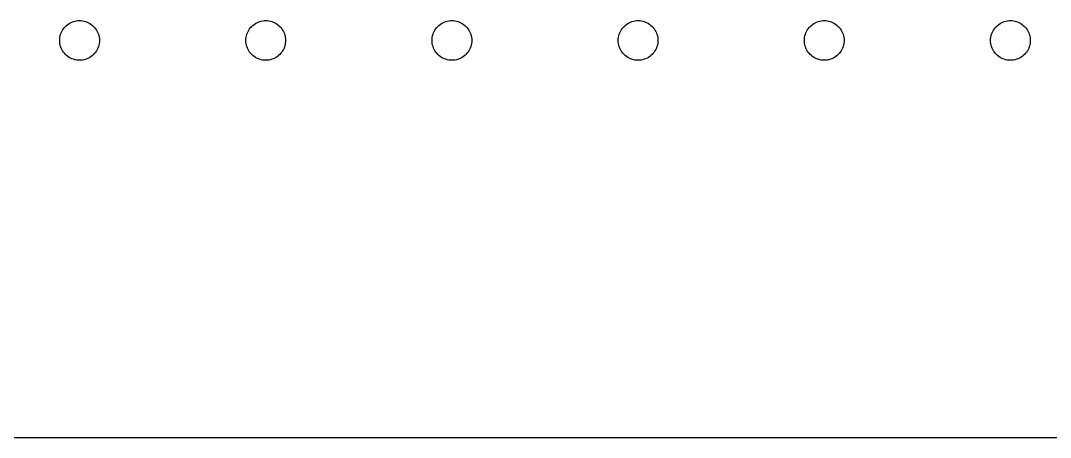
# Model space of a CAD drawing. Extents: x 0 to 315, y 0 to 192.
# Drawn here: x 153 to 236, y 0.2 to 33.8 of the extents above; entities that cross this region are included whole.
import ezdxf

# ---------------------------------------------------------------- set-up
doc = ezdxf.new("R2010")
doc.units = 0
doc.layers.add('Layer_1', color=7, linetype='CONTINUOUS')

msp = doc.modelspace()

# ---------------------------------------------------------------- linework, layer by layer
at = {"layer": 'Layer_1', "color": 7}
for p, q in [((156.385999, 33.085974), (156.455999, 33.190374)), ((156.455999, 33.190374), (156.533001, 33.289076)), ((156.533001, 33.289076), (156.618999, 33.381374)), ((156.618999, 33.381374), (156.711001, 33.466574)), ((156.711001, 33.466574), (156.809999, 33.544374)), ((156.809999, 33.544374), (156.914001, 33.614173)), ((156.914001, 33.614173), (157.023999, 33.675573)), ((157.023999, 33.675573), (157.138, 33.728174)), ((157.138, 33.728174), (157.256, 33.771676)), ((157.256, 33.771676), (157.376001, 33.805774)), ((157.376001, 33.805774), (157.500001, 33.830271)), ((157.500001, 33.830271), (157.624001, 33.845059)), ((157.624001, 33.845059), (157.749999, 33.84997)), ((157.749999, 33.84997), (157.876, 33.845059)), ((157.876, 33.845059), (158, 33.830271)), ((158, 33.830271), (158.124, 33.805774)), ((158.124, 33.805774), (158.244001, 33.771676)), ((158.244001, 33.771676), (158.362001, 33.728174)), ((158.362001, 33.728174), (158.475999, 33.675573)), ((158.475999, 33.675573), (158.586001, 33.614173)), ((158.586001, 33.614173), (158.69, 33.544374)), ((158.69, 33.544374), (158.789, 33.466574)), ((158.789, 33.466574), (158.880999, 33.381374)), ((158.880999, 33.381374), (158.967001, 33.289076)), ((158.967001, 33.289076), (159.043999, 33.190374)), ((159.043999, 33.190374), (159.113999, 33.085974)), ((171.386, 33.085974), (171.456, 33.190374)), ((171.456, 33.190374), (171.532999, 33.289076)), ((171.532999, 33.289076), (171.619, 33.381374)), ((171.619, 33.381374), (171.710999, 33.466574)), ((171.710999, 33.466574), (171.81, 33.544374)), ((171.81, 33.544374), (171.913999, 33.614173)), ((171.913999, 33.614173), (172.024, 33.675573)), ((172.024, 33.675573), (172.137999, 33.728174)), ((172.137999, 33.728174), (172.256001, 33.771676)), ((172.256001, 33.771676), (172.375999, 33.805774)), ((172.375999, 33.805774), (172.499999, 33.830271)), ((172.499999, 33.830271), (172.623999, 33.845059)), ((172.623999, 33.845059), (172.75, 33.84997)), ((172.75, 33.84997), (172.876001, 33.845059)), ((172.876001, 33.845059), (173.000001, 33.830271)), ((173.000001, 33.830271), (173.124001, 33.805774)), ((173.124001, 33.805774), (173.243999, 33.771676)), ((173.243999, 33.771676), (173.361999, 33.728174)), ((173.361999, 33.728174), (173.476, 33.675573)), ((173.476, 33.675573), (173.585999, 33.614173)), ((173.585999, 33.614173), (173.690001, 33.544374)), ((173.690001, 33.544374), (173.788999, 33.466574)), ((173.788999, 33.466574), (173.881, 33.381374)), ((173.881, 33.381374), (173.966999, 33.289076)), ((173.966999, 33.289076), (174.044, 33.190374)), ((174.044, 33.190374), (174.114, 33.085974)), ((186.385999, 33.085974), (186.456001, 33.190374)), ((186.456001, 33.190374), (186.533, 33.289076)), ((186.533, 33.289076), (186.618999, 33.381374)), ((186.618999, 33.381374), (186.711, 33.466574)), ((186.711, 33.466574), (186.810001, 33.544374)), ((186.810001, 33.544374), (186.914, 33.614173)), ((186.914, 33.614173), (187.023999, 33.675573)), ((187.023999, 33.675573), (187.138, 33.728174)), ((187.138, 33.728174), (187.255999, 33.771676)), ((187.255999, 33.771676), (187.376, 33.805774)), ((187.376, 33.805774), (187.5, 33.830271)), ((187.5, 33.830271), (187.624, 33.845059)), ((187.624, 33.845059), (187.749998, 33.84997)), ((187.749998, 33.84997), (187.875999, 33.845059)), ((187.875999, 33.845059), (187.999999, 33.830271)), ((187.999999, 33.830271), (188.123999, 33.805774)), ((188.123999, 33.805774), (188.244, 33.771676)), ((188.244, 33.771676), (188.362, 33.728174)), ((188.362, 33.728174), (188.476001, 33.675573)), ((188.476001, 33.675573), (188.586, 33.614173)), ((188.586, 33.614173), (188.689999, 33.544374)), ((188.689999, 33.544374), (188.789, 33.466574)), ((188.789, 33.466574), (188.881001, 33.381374)), ((188.881001, 33.381374), (188.967, 33.289076)), ((188.967, 33.289076), (189.043999, 33.190374)), ((189.043999, 33.190374), (189.114001, 33.085974)), ((201.386, 33.085974), (201.455999, 33.190374)), ((201.455999, 33.190374), (201.533001, 33.289076)), ((201.533001, 33.289076), (201.619, 33.381374)), ((201.619, 33.381374), (201.710998, 33.466574)), ((201.710998, 33.466574), (201.809999, 33.544374)), ((201.809999, 33.544374), (201.914001, 33.614173)), ((201.914001, 33.614173), (202.024, 33.675573)), ((202.024, 33.675573), (202.138001, 33.728174)), ((202.138001, 33.728174), (202.256001, 33.771676)), ((202.256001, 33.771676), (202.375999, 33.805774)), ((202.375999, 33.805774), (202.499999, 33.830271)), ((202.499999, 33.830271), (202.623999, 33.845059)), ((202.623999, 33.845059), (202.749999, 33.84997)), ((202.749999, 33.84997), (202.876, 33.845059)), ((202.876, 33.845059), (203, 33.830271)), ((203, 33.830271), (203.124, 33.805774)), ((203.124, 33.805774), (203.243998, 33.771676)), ((203.243998, 33.771676), (203.361998, 33.728174)), ((203.361998, 33.728174), (203.475999, 33.675573)), ((203.475999, 33.675573), (203.586001, 33.614173)), ((203.586001, 33.614173), (203.69, 33.544374)), ((203.69, 33.544374), (203.789001, 33.466574)), ((203.789001, 33.466574), (203.880999, 33.381374)), ((203.880999, 33.381374), (203.967001, 33.289076)), ((203.967001, 33.289076), (204.044, 33.190374)), ((204.044, 33.190374), (204.113999, 33.085974)), ((216.386001, 33.085974), (216.456, 33.190374)), ((216.456, 33.190374), (216.532999, 33.289076)), ((216.532999, 33.289076), (216.619001, 33.381374)), ((216.619001, 33.381374), (216.710999, 33.466574)), ((216.710999, 33.466574), (216.81, 33.544374)), ((216.81, 33.544374), (216.913999, 33.614173)), ((216.913999, 33.614173), (217.024001, 33.675573)), ((217.024001, 33.675573), (217.137999, 33.728174)), ((217.137999, 33.728174), (217.255999, 33.771676)), ((217.255999, 33.771676), (217.376, 33.805774)), ((217.376, 33.805774), (217.5, 33.830271)), ((217.5, 33.830271), (217.624, 33.845059)), ((217.624, 33.845059), (217.750001, 33.84997)), ((217.750001, 33.84997), (217.875999, 33.845059)), ((217.875999, 33.845059), (217.999999, 33.830271)), ((217.999999, 33.830271), (218.123999, 33.805774)), ((218.123999, 33.805774), (218.243999, 33.771676)), ((218.243999, 33.771676), (218.361999, 33.728174)), ((218.361999, 33.728174), (218.476, 33.675573)), ((218.476, 33.675573), (218.585999, 33.614173)), ((218.585999, 33.614173), (218.690001, 33.544374)), ((218.690001, 33.544374), (218.788999, 33.466574)), ((218.788999, 33.466574), (218.881, 33.381374)), ((218.881, 33.381374), (218.966999, 33.289076)), ((218.966999, 33.289076), (219.044001, 33.190374)), ((219.044001, 33.190374), (219.114, 33.085974)), ((231.385999, 33.085974), (231.455999, 33.190374)), ((231.455999, 33.190374), (231.533, 33.289076)), ((231.533, 33.289076), (231.618999, 33.381374)), ((231.618999, 33.381374), (231.711, 33.466574)), ((231.711, 33.466574), (231.809998, 33.544374)), ((231.809998, 33.544374), (231.914, 33.614173)), ((231.914, 33.614173), (232.023999, 33.675573)), ((232.023999, 33.675573), (232.138, 33.728174)), ((232.138, 33.728174), (232.256, 33.771676)), ((232.256, 33.771676), (232.376001, 33.805774)), ((232.376001, 33.805774), (232.500001, 33.830271)), ((232.500001, 33.830271), (232.624001, 33.845059)), ((232.624001, 33.845059), (232.749999, 33.84997)), ((232.749999, 33.84997), (232.876, 33.845059)), ((232.876, 33.845059), (233, 33.830271)), ((233, 33.830271), (233.124, 33.805774)), ((233.124, 33.805774), (233.244001, 33.771676)), ((233.244001, 33.771676), (233.362, 33.728174)), ((233.362, 33.728174), (233.475998, 33.675573)), ((233.475998, 33.675573), (233.586, 33.614173)), ((233.586, 33.614173), (233.689999, 33.544374)), ((233.689999, 33.544374), (233.789, 33.466574)), ((233.789, 33.466574), (233.880999, 33.381374)), ((233.880999, 33.381374), (233.967, 33.289076)), ((233.967, 33.289076), (234.043999, 33.190374)), ((234.043999, 33.190374), (234.113999, 33.085974)), ((156.150031, 32.249973), (156.155026, 32.375474)), ((156.155026, 32.375474), (156.170012, 32.500273)), ((156.170012, 32.500273), (156.194001, 32.623474)), ((156.194001, 32.623474), (156.228, 32.744375)), ((156.228, 32.744375), (156.272001, 32.862274)), ((156.272001, 32.862274), (156.324001, 32.976373)), ((156.324001, 32.976373), (156.385999, 33.085974)), ((159.113999, 33.085974), (159.176, 32.976373)), ((159.176, 32.976373), (159.228, 32.862274)), ((159.228, 32.862274), (159.272001, 32.744375)), ((159.272001, 32.744375), (159.306, 32.623474)), ((159.306, 32.623474), (159.329989, 32.500273)), ((159.329989, 32.500273), (159.344975, 32.375474)), ((159.344975, 32.375474), (159.349971, 32.249973)), ((171.150029, 32.249973), (171.155024, 32.375474)), ((171.155024, 32.375474), (171.17001, 32.500273)), ((171.17001, 32.500273), (171.193999, 32.623474)), ((171.193999, 32.623474), (171.228001, 32.744375)), ((171.228001, 32.744375), (171.272, 32.862274)), ((171.272, 32.862274), (171.323999, 32.976373)), ((171.323999, 32.976373), (171.386, 33.085974)), ((174.114, 33.085974), (174.175999, 32.976373)), ((174.175999, 32.976373), (174.228001, 32.862274)), ((174.228001, 32.862274), (174.271999, 32.744375)), ((174.271999, 32.744375), (174.305999, 32.623474)), ((174.305999, 32.623474), (174.329987, 32.500273)), ((174.329987, 32.500273), (174.344973, 32.375474)), ((174.344973, 32.375474), (174.349969, 32.249973)), ((186.150002, 32.249973), (186.154997, 32.375474)), ((186.154997, 32.375474), (186.170011, 32.500273)), ((186.170011, 32.500273), (186.194, 32.623474)), ((186.194, 32.623474), (186.227999, 32.744375)), ((186.227999, 32.744375), (186.272001, 32.862274)), ((186.272001, 32.862274), (186.324, 32.976373)), ((186.324, 32.976373), (186.385999, 33.085974)), ((189.114001, 33.085974), (189.176, 32.976373)), ((189.176, 32.976373), (189.227999, 32.862274)), ((189.227999, 32.862274), (189.272, 32.744375)), ((189.272, 32.744375), (189.306, 32.623474)), ((189.306, 32.623474), (189.329989, 32.500273)), ((189.329989, 32.500273), (189.345003, 32.375474)), ((189.345003, 32.375474), (189.349998, 32.249973)), ((201.150031, 32.249973), (201.155026, 32.375474)), ((201.155026, 32.375474), (201.170012, 32.500273)), ((201.170012, 32.500273), (201.194001, 32.623474)), ((201.194001, 32.623474), (201.228, 32.744375)), ((201.228, 32.744375), (201.271999, 32.862274)), ((201.271999, 32.862274), (201.323998, 32.976373)), ((201.323998, 32.976373), (201.386, 33.085974)), ((204.113999, 33.085974), (204.176001, 32.976373)), ((204.176001, 32.976373), (204.228, 32.862274)), ((204.228, 32.862274), (204.271999, 32.744375)), ((204.271999, 32.744375), (204.306001, 32.623474)), ((204.306001, 32.623474), (204.32999, 32.500273)), ((204.32999, 32.500273), (204.344976, 32.375474)), ((204.344976, 32.375474), (204.349971, 32.249973)), ((216.150001, 32.249973), (216.154996, 32.375474)), ((216.154996, 32.375474), (216.17001, 32.500273)), ((216.17001, 32.500273), (216.193999, 32.623474)), ((216.193999, 32.623474), (216.227999, 32.744375)), ((216.227999, 32.744375), (216.272, 32.862274)), ((216.272, 32.862274), (216.323999, 32.976373)), ((216.323999, 32.976373), (216.386001, 33.085974)), ((219.114, 33.085974), (219.175999, 32.976373)), ((219.175999, 32.976373), (219.227998, 32.862274)), ((219.227998, 32.862274), (219.272, 32.744375)), ((219.272, 32.744375), (219.305999, 32.623474)), ((219.305999, 32.623474), (219.329988, 32.500273)), ((219.329988, 32.500273), (219.345002, 32.375474)), ((219.345002, 32.375474), (219.349997, 32.249973)), ((231.15003, 32.249973), (231.155026, 32.375474)), ((231.155026, 32.375474), (231.170012, 32.500273)), ((231.170012, 32.500273), (231.194, 32.623474)), ((231.194, 32.623474), (231.228, 32.744375)), ((231.228, 32.744375), (231.271998, 32.862274)), ((231.271998, 32.862274), (231.324, 32.976373)), ((231.324, 32.976373), (231.385999, 33.085974)), ((234.113999, 33.085974), (234.176, 32.976373)), ((234.176, 32.976373), (234.227999, 32.862274)), ((234.227999, 32.862274), (234.272001, 32.744375)), ((234.272001, 32.744375), (234.306, 32.623474)), ((234.306, 32.623474), (234.329989, 32.500273)), ((234.329989, 32.500273), (234.344975, 32.375474)), ((234.344975, 32.375474), (234.34997, 32.249973)), ((156.155026, 32.124474), (156.150031, 32.249973)), ((156.170012, 31.999673), (156.155026, 32.124474)), ((156.194001, 31.876474), (156.170012, 31.999673)), ((156.228, 31.755573), (156.194001, 31.876474)), ((156.272001, 31.637675), (156.228, 31.755573)), ((156.324001, 31.523575), (156.272001, 31.637675)), ((159.228, 31.637675), (159.176, 31.523575)), ((159.272001, 31.755573), (159.228, 31.637675)), ((159.306, 31.876474), (159.272001, 31.755573)), ((159.329989, 31.999673), (159.306, 31.876474)), ((159.344975, 32.124474), (159.329989, 31.999673)), ((159.349971, 32.249973), (159.344975, 32.124474)), ((171.155024, 32.124474), (171.150029, 32.249973)), ((171.17001, 31.999673), (171.155024, 32.124474)), ((171.193999, 31.876474), (171.17001, 31.999673)), ((171.228001, 31.755573), (171.193999, 31.876474)), ((171.272, 31.637675), (171.228001, 31.755573)), ((171.323999, 31.523575), (171.272, 31.637675)), ((174.228001, 31.637675), (174.175999, 31.523575)), ((174.271999, 31.755573), (174.228001, 31.637675)), ((174.305999, 31.876474), (174.271999, 31.755573)), ((174.329987, 31.999673), (174.305999, 31.876474)), ((174.344973, 32.124474), (174.329987, 31.999673)), ((174.349969, 32.249973), (174.344973, 32.124474)), ((186.154997, 32.124474), (186.150002, 32.249973)), ((186.170011, 31.999673), (186.154997, 32.124474)), ((186.194, 31.876474), (186.170011, 31.999673)), ((186.227999, 31.755573), (186.194, 31.876474)), ((186.272001, 31.637675), (186.227999, 31.755573)), ((186.324, 31.523575), (186.272001, 31.637675)), ((189.227999, 31.637675), (189.176, 31.523575)), ((189.272, 31.755573), (189.227999, 31.637675)), ((189.306, 31.876474), (189.272, 31.755573)), ((189.329989, 31.999673), (189.306, 31.876474)), ((189.345003, 32.124474), (189.329989, 31.999673)), ((189.349998, 32.249973), (189.345003, 32.124474)), ((201.155026, 32.124474), (201.150031, 32.249973)), ((201.170012, 31.999673), (201.155026, 32.124474)), ((201.194001, 31.876474), (201.170012, 31.999673)), ((201.228, 31.755573), (201.194001, 31.876474)), ((201.271999, 31.637675), (201.228, 31.755573)), ((201.323998, 31.523575), (201.271999, 31.637675)), ((204.228, 31.637675), (204.176001, 31.523575)), ((204.271999, 31.755573), (204.228, 31.637675)), ((204.306001, 31.876474), (204.271999, 31.755573)), ((204.32999, 31.999673), (204.306001, 31.876474)), ((204.344976, 32.124474), (204.32999, 31.999673)), ((204.349971, 32.249973), (204.344976, 32.124474)), ((216.154996, 32.124474), (216.150001, 32.249973)), ((216.17001, 31.999673), (216.154996, 32.124474)), ((216.193999, 31.876474), (216.17001, 31.999673)), ((216.227999, 31.755573), (216.193999, 31.876474)), ((216.272, 31.637675), (216.227999, 31.755573)), ((216.323999, 31.523575), (216.272, 31.637675)), ((219.227998, 31.637675), (219.175999, 31.523575)), ((219.272, 31.755573), (219.227998, 31.637675)), ((219.305999, 31.876474), (219.272, 31.755573)), ((219.329988, 31.999673), (219.305999, 31.876474)), ((219.345002, 32.124474), (219.329988, 31.999673)), ((219.349997, 32.249973), (219.345002, 32.124474)), ((231.155026, 32.124474), (231.15003, 32.249973)), ((231.170012, 31.999673), (231.155026, 32.124474)), ((231.194, 31.876474), (231.170012, 31.999673)), ((231.228, 31.755573), (231.194, 31.876474)), ((231.271998, 31.637675), (231.228, 31.755573)), ((231.324, 31.523575), (231.271998, 31.637675)), ((234.227999, 31.637675), (234.176, 31.523575)), ((234.272001, 31.755573), (234.227999, 31.637675)), ((234.306, 31.876474), (234.272001, 31.755573)), ((234.329989, 31.999673), (234.306, 31.876474)), ((234.344975, 32.124474), (234.329989, 31.999673)), ((234.34997, 32.249973), (234.344975, 32.124474)), ((156.385999, 31.413974), (156.324001, 31.523575)), ((156.455999, 31.309473), (156.385999, 31.413974)), ((156.533001, 31.210873), (156.455999, 31.309473)), ((156.618999, 31.118575), (156.533001, 31.210873)), ((156.711001, 31.033273), (156.618999, 31.118575)), ((156.809999, 30.955575), (156.711001, 31.033273)), ((156.914001, 30.885776), (156.809999, 30.955575)), ((157.023999, 30.824375), (156.914001, 30.885776)), ((157.138, 30.771775), (157.023999, 30.824375)), ((157.256, 30.728273), (157.138, 30.771775)), ((157.376001, 30.694175), (157.256, 30.728273)), ((158.244001, 30.728273), (158.124, 30.694175)), ((158.362001, 30.771775), (158.244001, 30.728273)), ((158.475999, 30.824375), (158.362001, 30.771775)), ((158.586001, 30.885776), (158.475999, 30.824375)), ((158.69, 30.955575), (158.586001, 30.885776)), ((158.789, 31.033273), (158.69, 30.955575)), ((158.880999, 31.118575), (158.789, 31.033273)), ((158.967001, 31.210873), (158.880999, 31.118575)), ((159.043999, 31.309473), (158.967001, 31.210873)), ((159.113999, 31.413974), (159.043999, 31.309473)), ((159.176, 31.523575), (159.113999, 31.413974)), ((171.386, 31.413974), (171.323999, 31.523575)), ((171.456, 31.309473), (171.386, 31.413974)), ((171.532999, 31.210873), (171.456, 31.309473)), ((171.619, 31.118575), (171.532999, 31.210873)), ((171.710999, 31.033273), (171.619, 31.118575)), ((171.81, 30.955575), (171.710999, 31.033273)), ((171.913999, 30.885776), (171.81, 30.955575)), ((172.024, 30.824375), (171.913999, 30.885776)), ((172.137999, 30.771775), (172.024, 30.824375)), ((172.256001, 30.728273), (172.137999, 30.771775)), ((172.375999, 30.694175), (172.256001, 30.728273)), ((173.243999, 30.728273), (173.124001, 30.694175)), ((173.361999, 30.771775), (173.243999, 30.728273)), ((173.476, 30.824375), (173.361999, 30.771775)), ((173.585999, 30.885776), (173.476, 30.824375)), ((173.690001, 30.955575), (173.585999, 30.885776)), ((173.788999, 31.033273), (173.690001, 30.955575)), ((173.881, 31.118575), (173.788999, 31.033273)), ((173.966999, 31.210873), (173.881, 31.118575)), ((174.044, 31.309473), (173.966999, 31.210873)), ((174.114, 31.413974), (174.044, 31.309473)), ((174.175999, 31.523575), (174.114, 31.413974)), ((186.385999, 31.413974), (186.324, 31.523575)), ((186.456001, 31.309473), (186.385999, 31.413974)), ((186.533, 31.210873), (186.456001, 31.309473)), ((186.618999, 31.118575), (186.533, 31.210873)), ((186.711, 31.033273), (186.618999, 31.118575)), ((186.810001, 30.955575), (186.711, 31.033273)), ((186.914, 30.885776), (186.810001, 30.955575)), ((187.023999, 30.824375), (186.914, 30.885776)), ((187.138, 30.771775), (187.023999, 30.824375)), ((187.255999, 30.728273), (187.138, 30.771775)), ((187.376, 30.694175), (187.255999, 30.728273)), ((188.244, 30.728273), (188.123999, 30.694175)), ((188.362, 30.771775), (188.244, 30.728273)), ((188.476001, 30.824375), (188.362, 30.771775)), ((188.586, 30.885776), (188.476001, 30.824375)), ((188.689999, 30.955575), (188.586, 30.885776)), ((188.789, 31.033273), (188.689999, 30.955575)), ((188.881001, 31.118575), (188.789, 31.033273)), ((188.967, 31.210873), (188.881001, 31.118575)), ((189.043999, 31.309473), (188.967, 31.210873)), ((189.114001, 31.413974), (189.043999, 31.309473)), ((189.176, 31.523575), (189.114001, 31.413974)), ((201.386, 31.413974), (201.323998, 31.523575)), ((201.455999, 31.309473), (201.386, 31.413974)), ((201.533001, 31.210873), (201.455999, 31.309473)), ((201.619, 31.118575), (201.533001, 31.210873)), ((201.710998, 31.033273), (201.619, 31.118575)), ((201.809999, 30.955575), (201.710998, 31.033273)), ((201.914001, 30.885776), (201.809999, 30.955575)), ((202.024, 30.824375), (201.914001, 30.885776)), ((202.138001, 30.771775), (202.024, 30.824375)), ((202.256001, 30.728273), (202.138001, 30.771775)), ((202.375999, 30.694175), (202.256001, 30.728273)), ((203.243998, 30.728273), (203.124, 30.694175)), ((203.361998, 30.771775), (203.243998, 30.728273)), ((203.475999, 30.824375), (203.361998, 30.771775)), ((203.586001, 30.885776), (203.475999, 30.824375)), ((203.69, 30.955575), (203.586001, 30.885776)), ((203.789001, 31.033273), (203.69, 30.955575)), ((203.880999, 31.118575), (203.789001, 31.033273)), ((203.967001, 31.210873), (203.880999, 31.118575)), ((204.044, 31.309473), (203.967001, 31.210873)), ((204.113999, 31.413974), (204.044, 31.309473)), ((204.176001, 31.523575), (204.113999, 31.413974)), ((216.386001, 31.413974), (216.323999, 31.523575)), ((216.456, 31.309473), (216.386001, 31.413974)), ((216.532999, 31.210873), (216.456, 31.309473)), ((216.619001, 31.118575), (216.532999, 31.210873)), ((216.710999, 31.033273), (216.619001, 31.118575)), ((216.81, 30.955575), (216.710999, 31.033273)), ((216.913999, 30.885776), (216.81, 30.955575)), ((217.024001, 30.824375), (216.913999, 30.885776)), ((217.137999, 30.771775), (217.024001, 30.824375)), ((217.255999, 30.728273), (217.137999, 30.771775)), ((217.376, 30.694175), (217.255999, 30.728273)), ((218.243999, 30.728273), (218.123999, 30.694175)), ((218.361999, 30.771775), (218.243999, 30.728273)), ((218.476, 30.824375), (218.361999, 30.771775)), ((218.585999, 30.885776), (218.476, 30.824375)), ((218.690001, 30.955575), (218.585999, 30.885776)), ((218.788999, 31.033273), (218.690001, 30.955575)), ((218.881, 31.118575), (218.788999, 31.033273)), ((218.966999, 31.210873), (218.881, 31.118575)), ((219.044001, 31.309473), (218.966999, 31.210873)), ((219.114, 31.413974), (219.044001, 31.309473)), ((219.175999, 31.523575), (219.114, 31.413974)), ((231.385999, 31.413974), (231.324, 31.523575)), ((231.455999, 31.309473), (231.385999, 31.413974)), ((231.533, 31.210873), (231.455999, 31.309473)), ((231.618999, 31.118575), (231.533, 31.210873)), ((231.711, 31.033273), (231.618999, 31.118575)), ((231.809998, 30.955575), (231.711, 31.033273)), ((231.914, 30.885776), (231.809998, 30.955575)), ((232.023999, 30.824375), (231.914, 30.885776)), ((232.138, 30.771775), (232.023999, 30.824375)), ((232.256, 30.728273), (232.138, 30.771775)), ((232.376001, 30.694175), (232.256, 30.728273)), ((233.244001, 30.728273), (233.124, 30.694175)), ((233.362, 30.771775), (233.244001, 30.728273)), ((233.475998, 30.824375), (233.362, 30.771775)), ((233.586, 30.885776), (233.475998, 30.824375)), ((233.689999, 30.955575), (233.586, 30.885776)), ((233.789, 31.033273), (233.689999, 30.955575)), ((233.880999, 31.118575), (233.789, 31.033273)), ((233.967, 31.210873), (233.880999, 31.118575)), ((234.043999, 31.309473), (233.967, 31.210873)), ((234.113999, 31.413974), (234.043999, 31.309473)), ((234.176, 31.523575), (234.113999, 31.413974)), ((157.500001, 30.669678), (157.376001, 30.694175)), ((157.624001, 30.65489), (157.500001, 30.669678)), ((157.749999, 30.649979), (157.624001, 30.65489)), ((157.876, 30.65489), (157.749999, 30.649979)), ((158, 30.669678), (157.876, 30.65489)), ((158.124, 30.694175), (158, 30.669678)), ((172.499999, 30.669678), (172.375999, 30.694175)), ((172.623999, 30.65489), (172.499999, 30.669678)), ((172.75, 30.649979), (172.623999, 30.65489)), ((172.876001, 30.65489), (172.75, 30.649979)), ((173.000001, 30.669678), (172.876001, 30.65489)), ((173.124001, 30.694175), (173.000001, 30.669678)), ((187.5, 30.669678), (187.376, 30.694175)), ((187.624, 30.65489), (187.5, 30.669678)), ((187.749998, 30.649979), (187.624, 30.65489)), ((187.875999, 30.65489), (187.749998, 30.649979)), ((187.999999, 30.669678), (187.875999, 30.65489)), ((188.123999, 30.694175), (187.999999, 30.669678)), ((202.499999, 30.669678), (202.375999, 30.694175)), ((202.623999, 30.65489), (202.499999, 30.669678)), ((202.749999, 30.649979), (202.623999, 30.65489)), ((202.876, 30.65489), (202.749999, 30.649979)), ((203, 30.669678), (202.876, 30.65489)), ((203.124, 30.694175), (203, 30.669678)), ((217.5, 30.669678), (217.376, 30.694175)), ((217.624, 30.65489), (217.5, 30.669678)), ((217.750001, 30.649979), (217.624, 30.65489)), ((217.875999, 30.65489), (217.750001, 30.649979)), ((217.999999, 30.669678), (217.875999, 30.65489)), ((218.123999, 30.694175), (217.999999, 30.669678)), ((232.500001, 30.669678), (232.376001, 30.694175)), ((232.624001, 30.65489), (232.500001, 30.669678)), ((232.749999, 30.649979), (232.624001, 30.65489)), ((232.876, 30.65489), (232.749999, 30.649979)), ((233, 30.669678), (232.876, 30.65489)), ((233.124, 30.694175), (233, 30.669678)), ((0.25, 0.249995), (315.249983, 0.249995))]:
    msp.add_line(p, q, dxfattribs=at)

doc.saveas('drawing.dxf')
